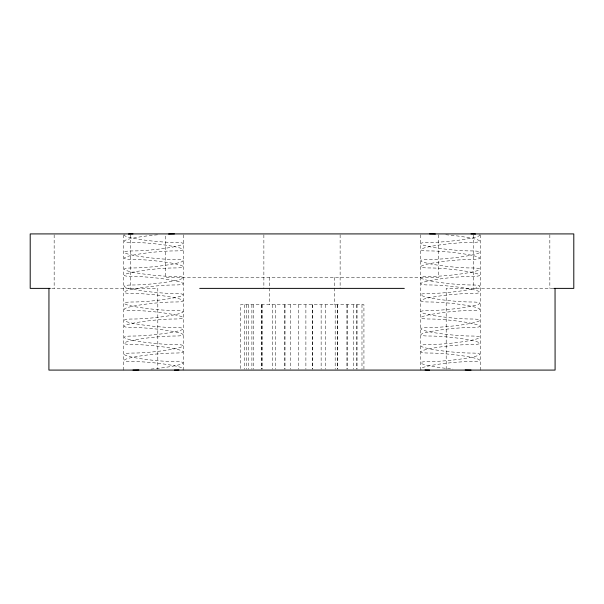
<?xml version="1.0" encoding="UTF-8"?>
<svg xmlns="http://www.w3.org/2000/svg" width="604" height="604" viewBox="0 0 604 604"><rect width="100%" height="100%" fill="white"/><g stroke="black" fill="none" stroke-linecap="round" stroke-linejoin="round"><path stroke-width="0.45" stroke-dasharray="3.02 2.27" d="M51.853 288.38L157.81 288.38L157.81 369.15M553.355 288.38L446.19 288.38L446.19 369.15M549.844 234.85L549.844 288.38M480.248 234.85L480.248 370.086M473.581 234.85L473.581 288.38M438.708 234.835L438.708 277.485L165.292 277.485L165.292 234.835M420.331 234.85L420.331 370.086M363.933 369.157L363.933 304.726L240.558 304.726L240.558 369.157M361.985 304.726L361.985 369.157M357.055 304.726L357.055 369.157M356.269 304.726L356.269 369.157M353.634 304.726L353.634 369.157M347.149 304.726L347.149 369.157M346.975 304.726L346.975 369.157M340.127 234.85L340.127 288.38M337.485 304.726L337.485 369.157M337.228 304.726L337.228 369.157M335.182 304.726L335.182 369.157M334.412 277.485L334.412 304.726M325.767 304.726L325.767 369.157M321.139 304.726L321.139 369.157M312.555 304.726L312.555 369.157M312.23 304.726L312.23 369.157M305.888 304.726L305.888 369.157M298.686 304.726L298.686 369.157M290.396 304.726L290.396 369.157M285.02 304.726L285.02 369.157M284.703 304.726L284.703 369.157M275.628 304.726L275.628 369.157M272.419 304.726L272.419 369.157M269.588 277.485L269.588 304.726M263.873 234.85L263.873 288.38M262.521 304.726L262.521 369.157M261.683 304.726L261.683 369.157M261.449 304.726L261.449 369.157M253.476 304.726L253.476 369.157M251.898 304.726L251.898 369.157M248.236 304.726L248.236 369.157M246.53 304.726L246.53 369.157M244.416 304.726L244.416 369.157M183.669 234.85L183.669 370.086M130.419 234.85L130.419 288.38M123.752 234.85L123.752 370.086M54.156 234.85L54.156 288.38M445.797 234.737A29.619 3.005 5.9 0 1 476.541 239.478A29.619 3.005 5.9 0 1 471.022 242.415A29.619 3.005 -5.9 0 0 429.406 246.681A29.619 3.005 -5.9 0 0 429.557 250.924A29.619 3.005 5.9 0 1 471.18 255.19A29.619 3.005 5.9 0 1 471.022 259.433A29.619 3.005 -5.9 0 0 429.406 263.699A29.619 3.005 -5.9 0 0 429.557 267.95A29.619 3.005 5.9 0 1 471.18 272.208A29.619 3.005 5.9 0 1 471.022 276.458A29.619 3.005 -5.9 0 0 429.406 280.717A29.619 3.005 -5.9 0 0 429.557 284.967A29.619 3.005 5.9 0 1 471.18 289.225A29.619 3.005 5.9 0 1 471.022 293.476A29.619 3.005 -5.9 0 0 429.406 297.734A29.619 3.005 -5.9 0 0 429.557 301.985A29.619 3.005 5.9 0 1 471.18 306.251A29.619 3.005 5.9 0 1 471.022 310.494A29.619 3.005 -5.9 0 0 429.406 314.76A29.619 3.005 -5.9 0 0 429.557 319.003A29.619 3.005 5.9 0 1 471.18 323.268A29.619 3.005 5.9 0 1 471.022 327.519A29.619 3.005 -5.9 0 0 429.406 331.777A29.619 3.005 -5.9 0 0 429.557 336.028A29.619 3.005 5.9 0 1 471.18 340.286A29.619 3.005 5.9 0 1 471.022 344.537A29.619 3.005 -5.9 0 0 429.406 348.795A29.619 3.005 -5.9 0 0 429.557 353.046A29.619 3.005 5.9 0 1 471.18 357.304A29.619 3.005 5.9 0 1 471.022 361.554A29.619 3.005 -5.9 0 0 436.805 364.506A29.619 3.005 -5.9 0 0 421.26 369.248M124.681 234.737A29.619 3.005 5.9 0 0 140.226 239.478A29.619 3.005 5.9 0 0 174.443 242.415A29.619 3.005 -5.9 0 1 174.594 246.681A29.619 3.005 5.9 0 1 174.443 250.924A29.619 3.005 -5.9 0 0 132.82 255.19A29.619 3.005 -5.9 0 0 132.978 259.433A29.619 3.005 5.9 0 1 174.594 263.699A29.619 3.005 5.9 0 1 174.443 267.95A29.619 3.005 -5.9 0 0 132.82 272.208A29.619 3.005 -5.9 0 0 132.978 276.458A29.619 3.005 5.9 0 1 174.594 280.717A29.619 3.005 5.9 0 1 174.443 284.967A29.619 3.005 -5.9 0 0 132.82 289.225A29.619 3.005 -5.9 0 0 132.978 293.476A29.619 3.005 5.9 0 1 174.594 297.734A29.619 3.005 5.9 0 1 174.443 301.985A29.619 3.005 -5.9 0 0 132.82 306.251A29.619 3.005 -5.9 0 0 132.978 310.494A29.619 3.005 5.9 0 1 174.594 314.76A29.619 3.005 5.9 0 1 174.443 319.003A29.619 3.005 -5.9 0 0 132.82 323.268A29.619 3.005 -5.9 0 0 132.978 327.519A29.619 3.005 5.9 0 1 174.594 331.777A29.619 3.005 5.9 0 1 174.443 336.028A29.619 3.005 -5.9 0 0 132.82 340.286A29.619 3.005 -5.9 0 0 132.978 344.537A29.619 3.005 5.9 0 1 174.594 348.795A29.619 3.005 5.9 0 1 174.443 353.046A29.619 3.005 -5.9 0 0 132.82 357.304A29.619 3.005 -5.9 0 0 132.978 361.554A29.619 3.005 5.9 0 1 167.195 364.506A29.619 3.005 5.9 0 1 182.74 369.248M151.045 369.089A29.619 3.005 -5.9 0 0 180.37 364.378A29.619 3.005 -5.9 0 0 174.443 361.57A29.619 3.005 5.9 0 1 132.82 357.304A29.619 3.005 5.9 0 1 132.978 353.061A29.619 3.005 -5.9 0 0 174.594 348.795A29.619 3.005 -5.9 0 0 174.443 344.544A29.619 3.005 5.9 0 1 132.82 340.286A29.619 3.005 5.9 0 1 132.978 336.035A29.619 3.005 -5.9 0 0 174.594 331.777A29.619 3.005 -5.9 0 0 174.443 327.527A29.619 3.005 5.9 0 1 132.82 323.268A29.619 3.005 5.9 0 1 132.978 319.018A29.619 3.005 -5.9 0 0 174.594 314.76A29.619 3.005 -5.9 0 0 174.443 310.509A29.619 3.005 5.9 0 1 132.82 306.251A29.619 3.005 5.9 0 1 132.978 302A29.619 3.005 -5.9 0 0 174.594 297.734A29.619 3.005 -5.9 0 0 174.443 293.491A29.619 3.005 5.9 0 1 132.82 289.225A29.619 3.005 5.9 0 1 132.978 284.982A29.619 3.005 -5.9 0 0 174.594 280.717A29.619 3.005 -5.9 0 0 174.443 276.466A29.619 3.005 5.9 0 1 132.82 272.208A29.619 3.005 5.9 0 1 132.978 267.957A29.619 3.005 -5.9 0 0 174.594 263.699A29.619 3.005 -5.9 0 0 174.443 259.448A29.619 3.005 5.9 0 1 132.82 255.19A29.619 3.005 5.9 0 1 132.978 250.939A29.619 3.005 -5.9 0 0 174.594 246.681A29.619 3.005 5.9 0 0 132.978 242.431A29.619 3.005 -5.9 0 1 127.459 239.478A29.619 3.005 -5.9 0 1 158.203 234.737M479.319 234.737A29.619 3.005 -5.9 0 1 463.774 239.478A29.619 3.005 -5.9 0 1 429.557 242.415A29.619 3.005 5.9 0 0 429.406 246.681A29.619 3.005 5.9 0 0 471.022 250.924A29.619 3.005 -5.9 0 1 471.18 255.19A29.619 3.005 -5.9 0 1 429.557 259.433A29.619 3.005 5.9 0 0 429.406 263.699A29.619 3.005 5.9 0 0 471.022 267.95A29.619 3.005 -5.9 0 1 471.18 272.208A29.619 3.005 -5.9 0 1 429.557 276.458A29.619 3.005 5.9 0 0 429.406 280.717A29.619 3.005 5.9 0 0 471.022 284.967A29.619 3.005 -5.9 0 1 471.18 289.225A29.619 3.005 -5.9 0 1 429.557 293.476A29.619 3.005 5.9 0 0 429.406 297.734A29.619 3.005 5.9 0 0 471.022 301.985A29.619 3.005 -5.9 0 1 471.18 306.251A29.619 3.005 -5.9 0 1 429.557 310.494A29.619 3.005 5.9 0 0 429.406 314.76A29.619 3.005 5.9 0 0 471.022 319.003A29.619 3.005 -5.9 0 1 471.18 323.268A29.619 3.005 -5.9 0 1 429.557 327.519A29.619 3.005 5.9 0 0 429.406 331.777A29.619 3.005 5.9 0 0 471.022 336.028A29.619 3.005 -5.9 0 1 471.18 340.286A29.619 3.005 -5.9 0 1 429.557 344.537A29.619 3.005 5.9 0 0 429.406 348.795A29.619 3.005 5.9 0 0 471.022 353.046A29.619 3.005 -5.9 0 1 471.18 357.304A29.619 3.005 -5.9 0 1 429.557 361.554A29.619 3.005 5.9 0 0 423.631 364.378A29.619 3.005 5.9 0 0 452.955 369.089"/><path stroke-width="0.91" d="M50.298 288.38L30.2 288.38L30.2 233.914L573.8 233.914L573.8 288.38L553.823 288.38M199.705 288.38L404.318 288.38M555.046 288.38L555.091 370.086L48.909 370.086L48.954 288.38M429.557 233.922A29.619 3.005 5.9 0 1 435.409 234.058M429.557 370.063A29.619 3.005 -5.9 0 1 425.035 369.927M128.456 234.058A29.619 3.005 5.9 0 1 132.978 233.922M138.829 369.927A29.619 3.005 -5.9 0 1 132.978 370.063M168.591 234.058A29.619 3.005 -5.9 0 1 174.443 233.922M178.965 369.927A29.619 3.005 5.9 0 1 174.443 370.063M471.022 233.922A29.619 3.005 -5.9 0 1 475.544 234.058M471.022 370.063A29.619 3.005 5.9 0 1 465.171 369.927"/></g></svg>
